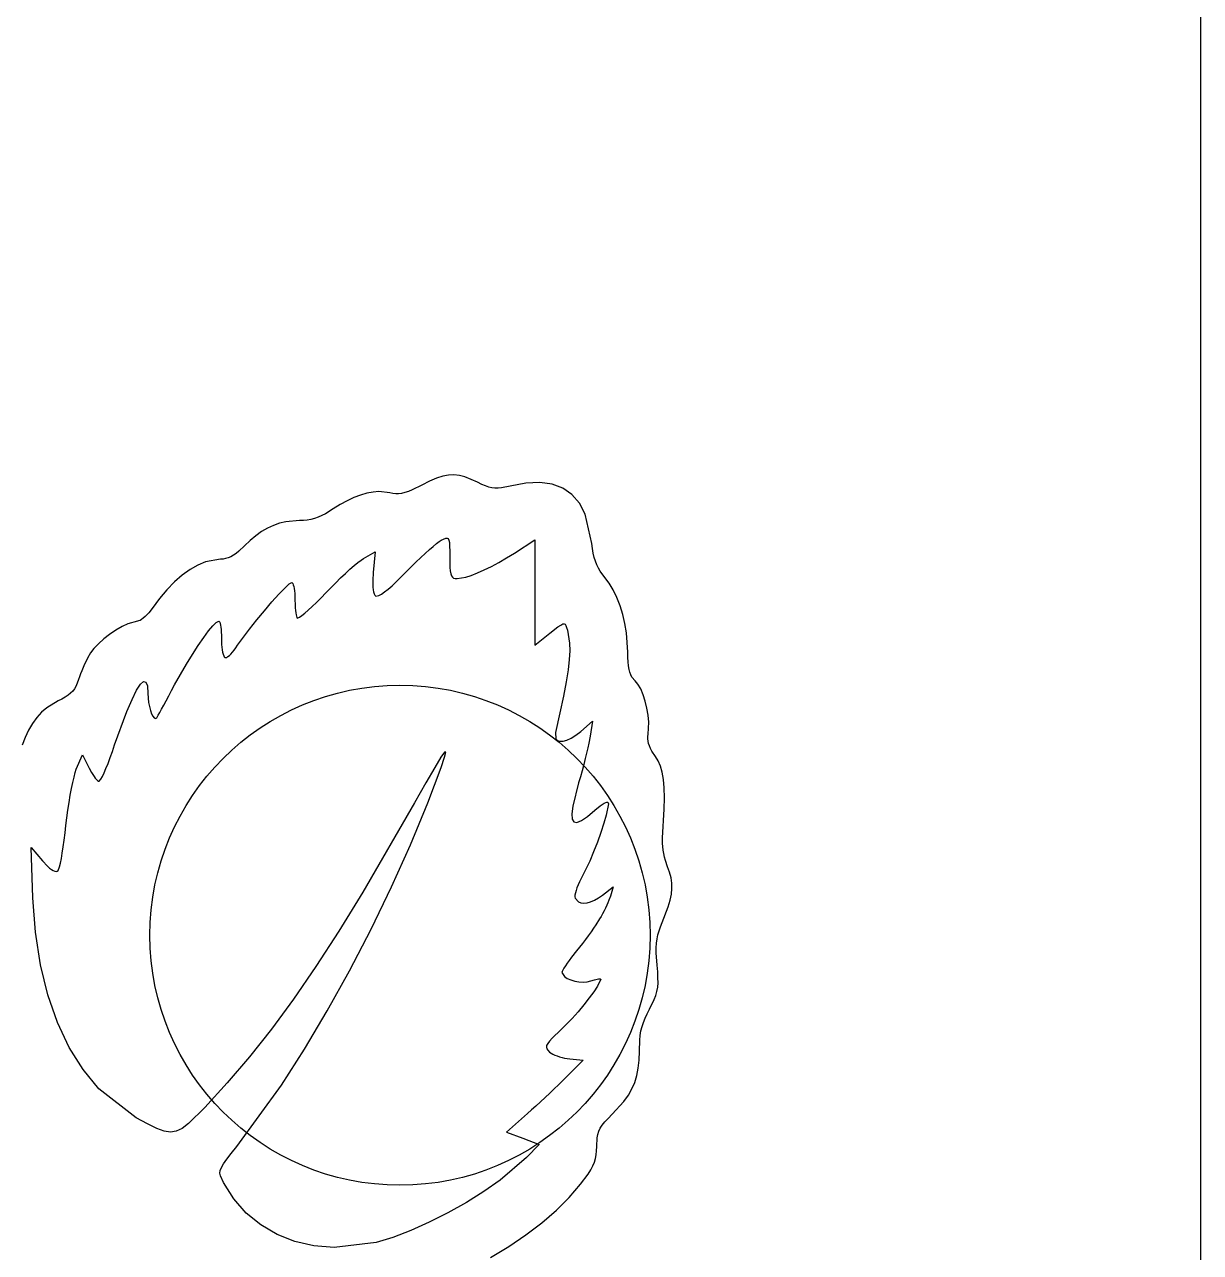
# Model space of a CAD drawing. Extents: x -395 to -66, y -1367 to -1153.
# Drawn here: x -107.802 to -104.276, y -1298.581 to -1294.898 of the extents above; entities that cross this region are included whole.
import ezdxf

# ---------------------------------------------------------------- set-up
doc = ezdxf.new("R2010")
doc.units = 0
doc.layers.add('FAB_3$PI_PROJECTOR$RPI$PIN', color=5, linetype='CONTINUOUS')
doc.layers.add('FAB_3$PI_PROJECTOR$RPI$SI0', color=85, linetype='CONTINUOUS')

msp = doc.modelspace()

# ---------------------------------------------------------------- linework, layer by layer
at = {"layer": 'FAB_3$PI_PROJECTOR$RPI$PIN'}
msp.add_circle((-106.676, -1297.6297), 0.75, dxfattribs=at)
at = {"layer": 'FAB_3$PI_PROJECTOR$RPI$SI0'}
for p, q in [((-104.276, -1281.1297), (-104.276, -1331.6297)), ((-106.548, -1296.2527), (-106.5666, -1296.2589)), ((-106.5308, -1296.2492), (-106.548, -1296.2527)), ((-106.5143, -1296.2484), (-106.5308, -1296.2492)), ((-106.498, -1296.2501), (-106.5143, -1296.2484)), ((-106.4811, -1296.2545), (-106.498, -1296.2501)), ((-106.4433, -1296.2709), (-106.4811, -1296.2545)), ((-106.639, -1296.2932), (-106.6508, -1296.2982)), ((-106.6104, -1296.2791), (-106.639, -1296.2932)), ((-106.5872, -1296.2676), (-106.6104, -1296.2791)), ((-106.5666, -1296.2589), (-106.5872, -1296.2676)), ((-106.4307, -1296.2772), (-106.4433, -1296.2709)), ((-106.4197, -1296.282), (-106.4307, -1296.2772)), ((-106.4098, -1296.2856), (-106.4197, -1296.282)), ((-106.4005, -1296.2878), (-106.4098, -1296.2856)), ((-106.3913, -1296.2889), (-106.4005, -1296.2878)), ((-106.3817, -1296.2888), (-106.3913, -1296.2889)), ((-106.3713, -1296.2877), (-106.3817, -1296.2888)), ((-106.3459, -1296.2825), (-106.3713, -1296.2877)), ((-106.2988, -1296.2736), (-106.3459, -1296.2825)), ((-106.2568, -1296.2717), (-106.2988, -1296.2736)), ((-106.2197, -1296.2768), (-106.2568, -1296.2717)), ((-106.1876, -1296.2888), (-106.2197, -1296.2768)), ((-106.1604, -1296.3079), (-106.1876, -1296.2888)), ((-106.8342, -1296.3262), (-106.855, -1296.3376)), ((-106.8139, -1296.3167), (-106.8342, -1296.3262)), ((-106.7941, -1296.3092), (-106.8139, -1296.3167)), ((-106.775, -1296.3037), (-106.7941, -1296.3092)), ((-106.7565, -1296.3002), (-106.775, -1296.3037)), ((-106.739, -1296.2988), (-106.7565, -1296.3002)), ((-106.7067, -1296.3023), (-106.739, -1296.2988)), ((-106.6977, -1296.3045), (-106.7067, -1296.3023)), ((-106.6889, -1296.3056), (-106.6977, -1296.3045)), ((-106.6802, -1296.3055), (-106.6889, -1296.3056)), ((-106.6711, -1296.3043), (-106.6802, -1296.3055)), ((-106.6614, -1296.3019), (-106.6711, -1296.3043)), ((-106.6508, -1296.2982), (-106.6614, -1296.3019)), ((-106.1382, -1296.3339), (-106.1604, -1296.3079)), ((-106.8997, -1296.3652), (-106.9108, -1296.3709)), ((-106.8761, -1296.351), (-106.8997, -1296.3652)), ((-106.855, -1296.3376), (-106.8761, -1296.351)), ((-106.1209, -1296.367), (-106.1382, -1296.3339)), ((-106.101, -1296.4543), (-106.1209, -1296.367)), ((-107.0556, -1296.4005), (-107.0736, -1296.4088)), ((-107.037, -1296.394), (-107.0556, -1296.4005)), ((-107.0178, -1296.3894), (-107.037, -1296.394)), ((-106.977, -1296.3858), (-107.0178, -1296.3894)), ((-106.9653, -1296.3854), (-106.977, -1296.3858)), ((-106.9541, -1296.3842), (-106.9653, -1296.3854)), ((-106.9431, -1296.3822), (-106.9541, -1296.3842)), ((-106.9324, -1296.3793), (-106.9431, -1296.3822)), ((-106.9216, -1296.3755), (-106.9324, -1296.3793)), ((-106.9108, -1296.3709), (-106.9216, -1296.3755)), ((-107.1082, -1296.4311), (-107.1251, -1296.4452)), ((-107.0911, -1296.419), (-107.1082, -1296.4311)), ((-107.0736, -1296.4088), (-107.0911, -1296.419)), ((-106.5524, -1296.445), (-106.5389, -1296.4389)), ((-106.5389, -1296.4389), (-106.5344, -1296.4384)), ((-106.5344, -1296.4384), (-106.5312, -1296.44)), ((-106.5312, -1296.44), (-106.5291, -1296.4443)), ((-107.1591, -1296.4776), (-107.1674, -1296.4841)), ((-107.1418, -1296.4612), (-107.1591, -1296.4776)), ((-107.1251, -1296.4452), (-107.1418, -1296.4612)), ((-106.6006, -1296.4843), (-106.588, -1296.473)), ((-106.588, -1296.473), (-106.5766, -1296.4632)), ((-106.5766, -1296.4632), (-106.5667, -1296.455)), ((-106.5667, -1296.455), (-106.5585, -1296.4489)), ((-106.5585, -1296.4489), (-106.5524, -1296.445)), ((-106.5291, -1296.4443), (-106.5278, -1296.4516)), ((-106.5278, -1296.4516), (-106.5271, -1296.4624)), ((-106.5271, -1296.4624), (-106.5269, -1296.4771)), ((-106.5269, -1296.4771), (-106.5269, -1296.496)), ((-106.3331, -1296.4833), (-106.2716, -1296.4438)), ((-106.2716, -1296.4438), (-106.2716, -1296.7594)), ((-106.099, -1296.4697), (-106.101, -1296.4543)), ((-106.0965, -1296.4836), (-106.099, -1296.4697)), ((-107.259, -1296.5097), (-107.2822, -1296.5194)), ((-107.2137, -1296.5018), (-107.259, -1296.5097)), ((-107.2063, -1296.5014), (-107.2137, -1296.5018)), ((-107.1989, -1296.4999), (-107.2063, -1296.5014)), ((-107.1912, -1296.4975), (-107.1989, -1296.4999)), ((-107.1835, -1296.4941), (-107.1912, -1296.4975)), ((-107.1755, -1296.4896), (-107.1835, -1296.4941)), ((-107.1674, -1296.4841), (-107.1755, -1296.4896)), ((-106.8135, -1296.5206), (-106.8023, -1296.5114)), ((-106.8023, -1296.5114), (-106.7929, -1296.5043)), ((-106.7929, -1296.5043), (-106.7856, -1296.4995)), ((-106.7856, -1296.4995), (-106.7508, -1296.4798)), ((-106.7508, -1296.4798), (-106.7566, -1296.5413)), ((-106.6568, -1296.539), (-106.6281, -1296.5103)), ((-106.6281, -1296.5103), (-106.614, -1296.4968)), ((-106.614, -1296.4968), (-106.6006, -1296.4843)), ((-106.5269, -1296.496), (-106.5262, -1296.5261)), ((-106.4021, -1296.5232), (-106.3797, -1296.5112)), ((-106.3797, -1296.5112), (-106.3566, -1296.4978)), ((-106.3566, -1296.4978), (-106.3331, -1296.4833)), ((-106.0936, -1296.4962), (-106.0965, -1296.4836)), ((-106.0902, -1296.5077), (-106.0936, -1296.4962)), ((-106.0861, -1296.5184), (-106.0902, -1296.5077)), ((-107.329, -1296.5495), (-107.3522, -1296.5697)), ((-107.3056, -1296.5327), (-107.329, -1296.5495)), ((-107.2822, -1296.5194), (-107.3056, -1296.5327)), ((-106.854, -1296.5577), (-106.8397, -1296.5441)), ((-106.8397, -1296.5441), (-106.826, -1296.5316)), ((-106.826, -1296.5316), (-106.8135, -1296.5206)), ((-106.7566, -1296.5413), (-106.7579, -1296.5655)), ((-106.6722, -1296.5548), (-106.6568, -1296.539)), ((-106.5262, -1296.5261), (-106.5253, -1296.5368)), ((-106.5253, -1296.5368), (-106.5238, -1296.5451)), ((-106.5238, -1296.5451), (-106.5216, -1296.5512)), ((-106.5216, -1296.5512), (-106.5188, -1296.5554)), ((-106.4787, -1296.5554), (-106.4621, -1296.5501)), ((-106.4621, -1296.5501), (-106.4436, -1296.5428)), ((-106.4436, -1296.5428), (-106.4235, -1296.5338)), ((-106.4235, -1296.5338), (-106.4021, -1296.5232)), ((-106.0813, -1296.5284), (-106.0861, -1296.5184)), ((-106.0757, -1296.5379), (-106.0813, -1296.5284)), ((-106.0616, -1296.5564), (-106.0757, -1296.5379)), ((-107.3522, -1296.5697), (-107.3751, -1296.5932)), ((-107.039, -1296.6068), (-107.0212, -1296.5882)), ((-107.0212, -1296.5882), (-107.0078, -1296.5759)), ((-107.0078, -1296.5759), (-107.0003, -1296.5715)), ((-107.0003, -1296.5715), (-106.9972, -1296.5747)), ((-106.9972, -1296.5747), (-106.9958, -1296.5785)), ((-106.9958, -1296.5785), (-106.9945, -1296.5835)), ((-106.9945, -1296.5835), (-106.9933, -1296.5896)), ((-106.8981, -1296.6028), (-106.8688, -1296.5722)), ((-106.8688, -1296.5722), (-106.854, -1296.5577)), ((-106.7579, -1296.5655), (-106.7578, -1296.5759)), ((-106.7578, -1296.5759), (-106.7573, -1296.5851)), ((-106.7573, -1296.5851), (-106.7563, -1296.5931)), ((-106.7119, -1296.5915), (-106.6999, -1296.5811)), ((-106.6999, -1296.5811), (-106.6866, -1296.5688)), ((-106.6866, -1296.5688), (-106.6722, -1296.5548)), ((-106.5188, -1296.5554), (-106.5151, -1296.5581)), ((-106.5151, -1296.5581), (-106.5105, -1296.5595)), ((-106.5105, -1296.5595), (-106.5048, -1296.5599)), ((-106.5048, -1296.5599), (-106.4787, -1296.5554)), ((-106.0485, -1296.5738), (-106.0616, -1296.5564)), ((-106.0366, -1296.5939), (-106.0485, -1296.5738)), ((-107.3974, -1296.6197), (-107.4191, -1296.6492)), ((-107.3751, -1296.5932), (-107.3974, -1296.6197)), ((-107.0599, -1296.63), (-107.039, -1296.6068)), ((-106.9933, -1296.5896), (-106.9923, -1296.5966)), ((-106.9923, -1296.5966), (-106.9916, -1296.6043)), ((-106.9916, -1296.6043), (-106.9911, -1296.6126)), ((-106.9911, -1296.6126), (-106.991, -1296.6213)), ((-106.991, -1296.6213), (-106.9905, -1296.6394)), ((-106.9264, -1296.6311), (-106.9126, -1296.6174)), ((-106.9126, -1296.6174), (-106.8981, -1296.6028)), ((-106.7563, -1296.5931), (-106.755, -1296.5999)), ((-106.755, -1296.5999), (-106.7532, -1296.6053)), ((-106.7532, -1296.6053), (-106.751, -1296.6094)), ((-106.751, -1296.6094), (-106.7485, -1296.6121)), ((-106.7485, -1296.6121), (-106.7391, -1296.6105)), ((-106.7391, -1296.6105), (-106.7317, -1296.6063)), ((-106.7317, -1296.6063), (-106.7226, -1296.5999)), ((-106.7226, -1296.5999), (-106.7119, -1296.5915)), ((-106.0258, -1296.6165), (-106.0366, -1296.5939)), ((-106.0163, -1296.6411), (-106.0258, -1296.6165)), ((-107.4292, -1296.6624), (-107.4347, -1296.6684)), ((-107.4191, -1296.6492), (-107.4292, -1296.6624)), ((-107.1054, -1296.6839), (-107.0824, -1296.6562)), ((-107.0824, -1296.6562), (-107.0599, -1296.63)), ((-106.9905, -1296.6394), (-106.9899, -1296.6477)), ((-106.9899, -1296.6477), (-106.9892, -1296.6554)), ((-106.9892, -1296.6554), (-106.9883, -1296.6622)), ((-106.9883, -1296.6622), (-106.9874, -1296.6681)), ((-106.9613, -1296.6636), (-106.9509, -1296.6544)), ((-106.9509, -1296.6544), (-106.9392, -1296.6435)), ((-106.9392, -1296.6435), (-106.9264, -1296.6311)), ((-106.0083, -1296.6673), (-106.0163, -1296.6411)), ((-107.4918, -1296.6951), (-107.5094, -1296.7036)), ((-107.4632, -1296.6875), (-107.4918, -1296.6951)), ((-107.4597, -1296.6869), (-107.4632, -1296.6875)), ((-107.4555, -1296.6851), (-107.4597, -1296.6869)), ((-107.4507, -1296.6822), (-107.4555, -1296.6851)), ((-107.4456, -1296.6784), (-107.4507, -1296.6822)), ((-107.4402, -1296.6738), (-107.4456, -1296.6784)), ((-107.4347, -1296.6684), (-107.4402, -1296.6738)), ((-107.2369, -1296.7011), (-107.2267, -1296.6912)), ((-107.2267, -1296.6912), (-107.2195, -1296.6875)), ((-107.2195, -1296.6875), (-107.2166, -1296.6907)), ((-107.2166, -1296.6907), (-107.2154, -1296.6945)), ((-107.2154, -1296.6945), (-107.2142, -1296.6996)), ((-107.2142, -1296.6996), (-107.2133, -1296.7058)), ((-107.1273, -1296.7114), (-107.1054, -1296.6839)), ((-106.9874, -1296.6681), (-106.9863, -1296.6728)), ((-106.9863, -1296.6728), (-106.9852, -1296.6763)), ((-106.9852, -1296.6763), (-106.984, -1296.6782)), ((-106.984, -1296.6782), (-106.9768, -1296.6758)), ((-106.9768, -1296.6758), (-106.97, -1296.6708)), ((-106.97, -1296.6708), (-106.9613, -1296.6636)), ((-106.2023, -1296.7047), (-106.1942, -1296.6991)), ((-106.1942, -1296.6991), (-106.1882, -1296.696)), ((-106.1882, -1296.696), (-106.1839, -1296.6952)), ((-106.1839, -1296.6952), (-106.1807, -1296.6967)), ((-106.1807, -1296.6967), (-106.1783, -1296.7004)), ((-106.0018, -1296.6947), (-106.0083, -1296.6673)), ((-105.9971, -1296.7229), (-106.0018, -1296.6947)), ((-107.5466, -1296.7272), (-107.5644, -1296.7409)), ((-107.528, -1296.7146), (-107.5466, -1296.7272)), ((-107.5094, -1296.7036), (-107.528, -1296.7146)), ((-107.281, -1296.7603), (-107.2646, -1296.7365)), ((-107.2646, -1296.7365), (-107.2497, -1296.7165)), ((-107.2497, -1296.7165), (-107.2369, -1296.7011)), ((-107.2133, -1296.7058), (-107.2125, -1296.7129)), ((-107.2125, -1296.7129), (-107.2119, -1296.7209)), ((-107.2119, -1296.7209), (-107.2115, -1296.7295)), ((-107.2115, -1296.7295), (-107.2114, -1296.7385)), ((-107.1627, -1296.7594), (-107.1273, -1296.7114)), ((-106.2716, -1296.7594), (-106.2263, -1296.7235)), ((-106.2263, -1296.7235), (-106.2023, -1296.7047)), ((-106.1783, -1296.7004), (-106.1763, -1296.7063)), ((-106.1763, -1296.7063), (-106.1741, -1296.7142)), ((-106.1741, -1296.7142), (-106.1675, -1296.7538)), ((-105.9931, -1296.7803), (-105.9971, -1296.7229)), ((-107.5938, -1296.7693), (-107.6036, -1296.7826)), ((-107.5804, -1296.7552), (-107.5938, -1296.7693)), ((-107.5644, -1296.7409), (-107.5804, -1296.7552)), ((-107.2984, -1296.7873), (-107.281, -1296.7603)), ((-107.2114, -1296.7385), (-107.2108, -1296.7572)), ((-107.2108, -1296.7572), (-107.21, -1296.7657)), ((-107.21, -1296.7657), (-107.209, -1296.7735)), ((-107.209, -1296.7735), (-107.2077, -1296.7805)), ((-107.1729, -1296.7743), (-107.1678, -1296.7672)), ((-107.1678, -1296.7672), (-107.1627, -1296.7594)), ((-106.1675, -1296.7538), (-106.167, -1296.7766)), ((-107.6171, -1296.8075), (-107.6216, -1296.817)), ((-107.6125, -1296.7985), (-107.6171, -1296.8075)), ((-107.6036, -1296.7826), (-107.6125, -1296.7985)), ((-107.3164, -1296.8165), (-107.2984, -1296.7873)), ((-107.2077, -1296.7805), (-107.2063, -1296.7864)), ((-107.2063, -1296.7864), (-107.2046, -1296.7912)), ((-107.2046, -1296.7912), (-107.2029, -1296.7946)), ((-107.2029, -1296.7946), (-107.201, -1296.7966)), ((-107.201, -1296.7966), (-107.1955, -1296.7961)), ((-107.1955, -1296.7961), (-107.1918, -1296.7939)), ((-107.1918, -1296.7939), (-107.1876, -1296.7905)), ((-107.1876, -1296.7905), (-107.183, -1296.7861)), ((-107.183, -1296.7861), (-107.178, -1296.7806)), ((-107.178, -1296.7806), (-107.1729, -1296.7743)), ((-106.1684, -1296.8028), (-106.172, -1296.8334)), ((-106.167, -1296.7766), (-106.1684, -1296.8028)), ((-105.9929, -1296.7962), (-105.9931, -1296.7803)), ((-105.9922, -1296.81), (-105.9929, -1296.7962)), ((-105.991, -1296.8219), (-105.9922, -1296.81)), ((-107.6337, -1296.8456), (-107.6369, -1296.8545)), ((-107.63, -1296.8363), (-107.6337, -1296.8456)), ((-107.6259, -1296.8266), (-107.63, -1296.8363)), ((-107.6216, -1296.817), (-107.6259, -1296.8266)), ((-107.3518, -1296.8789), (-107.3164, -1296.8165)), ((-106.172, -1296.8334), (-106.1778, -1296.8695)), ((-105.9893, -1296.8322), (-105.991, -1296.8219)), ((-105.987, -1296.841), (-105.9893, -1296.8322)), ((-105.984, -1296.8485), (-105.987, -1296.841)), ((-107.6473, -1296.882), (-107.6519, -1296.8901)), ((-107.6396, -1296.8627), (-107.6473, -1296.882)), ((-107.6369, -1296.8545), (-107.6396, -1296.8627)), ((-107.4657, -1296.8948), (-107.454, -1296.8767)), ((-107.454, -1296.8767), (-107.4446, -1296.8684)), ((-107.4446, -1296.8684), (-107.4377, -1296.8701)), ((-107.4377, -1296.8701), (-107.4334, -1296.882)), ((-107.4334, -1296.882), (-107.4319, -1296.9045)), ((-107.3606, -1296.8956), (-107.3518, -1296.8789)), ((-106.1778, -1296.8695), (-106.186, -1296.9122)), ((-105.9804, -1296.8551), (-105.984, -1296.8485)), ((-105.9711, -1296.8662), (-105.9804, -1296.8551)), ((-105.9624, -1296.8765), (-105.9711, -1296.8662)), ((-105.9543, -1296.8909), (-105.9624, -1296.8765)), ((-107.6795, -1296.9156), (-107.6895, -1296.9211)), ((-107.6709, -1296.91), (-107.6795, -1296.9156)), ((-107.6636, -1296.9039), (-107.6709, -1296.91)), ((-107.6573, -1296.8973), (-107.6636, -1296.9039)), ((-107.6519, -1296.8901), (-107.6573, -1296.8973)), ((-107.4795, -1296.9223), (-107.4657, -1296.8948)), ((-107.4319, -1296.9045), (-107.4297, -1296.9314)), ((-107.377, -1296.9264), (-107.369, -1296.9116)), ((-107.369, -1296.9116), (-107.3606, -1296.8956)), ((-106.186, -1296.9122), (-106.1968, -1296.9626)), ((-105.9469, -1296.9082), (-105.9543, -1296.8909)), ((-105.9406, -1296.9277), (-105.9469, -1296.9082)), ((-107.7353, -1296.9473), (-107.7507, -1296.961)), ((-107.7011, -1296.9265), (-107.7353, -1296.9473)), ((-107.6895, -1296.9211), (-107.7011, -1296.9265)), ((-107.4952, -1296.959), (-107.4795, -1296.9223)), ((-107.4297, -1296.9314), (-107.4273, -1296.944)), ((-107.4273, -1296.944), (-107.4242, -1296.9555)), ((-107.4242, -1296.9555), (-107.4206, -1296.9652)), ((-107.3963, -1296.9618), (-107.3908, -1296.9518)), ((-107.3908, -1296.9518), (-107.3843, -1296.9399)), ((-107.3843, -1296.9399), (-107.377, -1296.9264)), ((-105.9355, -1296.9484), (-105.9406, -1296.9277)), ((-105.9318, -1296.9696), (-105.9355, -1296.9484)), ((-107.7649, -1296.9768), (-107.7779, -1296.9947)), ((-107.7507, -1296.961), (-107.7649, -1296.9768)), ((-107.5317, -1297.0588), (-107.4952, -1296.959)), ((-107.4206, -1296.9652), (-107.4168, -1296.9728)), ((-107.4168, -1296.9728), (-107.4128, -1296.9777)), ((-107.4128, -1296.9777), (-107.4089, -1296.9794)), ((-107.4089, -1296.9794), (-107.4052, -1296.9776)), ((-107.4052, -1296.9776), (-107.4006, -1296.9696)), ((-107.4006, -1296.9696), (-107.3963, -1296.9618)), ((-106.1968, -1296.9626), (-106.2101, -1297.0216)), ((-106.1335, -1297.0182), (-106.0987, -1296.988)), ((-106.0987, -1296.988), (-106.1057, -1297.0321)), ((-105.9298, -1296.9902), (-105.9318, -1296.9696)), ((-105.9316, -1297.0263), (-105.9298, -1296.9902)), ((-107.7895, -1297.0146), (-107.7998, -1297.0364)), ((-107.7779, -1296.9947), (-107.7895, -1297.0146)), ((-106.2101, -1297.0216), (-106.2091, -1297.0401)), ((-106.1628, -1297.0382), (-106.1486, -1297.0296)), ((-106.1486, -1297.0296), (-106.1335, -1297.0182)), ((-105.9324, -1297.0333), (-105.9316, -1297.0263)), ((-107.7998, -1297.0364), (-107.8086, -1297.06)), ((-107.5383, -1297.0784), (-107.5317, -1297.0588)), ((-106.2091, -1297.0401), (-106.2042, -1297.0452)), ((-106.2042, -1297.0452), (-106.1968, -1297.0476)), ((-106.1968, -1297.0476), (-106.1872, -1297.0472)), ((-106.1872, -1297.0472), (-106.1758, -1297.0441)), ((-106.1758, -1297.0441), (-106.1628, -1297.0382)), ((-106.1126, -1297.0675), (-106.1163, -1297.0831)), ((-106.1096, -1297.0535), (-106.1126, -1297.0675)), ((-106.1057, -1297.0321), (-106.1096, -1297.0535)), ((-105.9325, -1297.0403), (-105.9324, -1297.0333)), ((-105.9318, -1297.0473), (-105.9325, -1297.0403)), ((-105.9304, -1297.0545), (-105.9318, -1297.0473)), ((-105.928, -1297.0619), (-105.9304, -1297.0545)), ((-105.9248, -1297.0694), (-105.928, -1297.0619)), ((-107.6465, -1297.1319), (-107.628, -1297.0889)), ((-107.628, -1297.0889), (-107.6082, -1297.1284)), ((-107.5514, -1297.1141), (-107.5449, -1297.097)), ((-107.5449, -1297.097), (-107.5383, -1297.0784)), ((-106.5534, -1297.0959), (-106.5719, -1297.1263)), ((-106.5424, -1297.0807), (-106.5534, -1297.0959)), ((-106.5524, -1297.1263), (-106.5421, -1297.0959)), ((-106.5387, -1297.0807), (-106.5424, -1297.0807)), ((-106.5421, -1297.0959), (-106.5387, -1297.0807)), ((-106.1204, -1297.1), (-106.125, -1297.1178)), ((-106.1163, -1297.0831), (-106.1204, -1297.1)), ((-105.9207, -1297.0772), (-105.9248, -1297.0694)), ((-105.9096, -1297.0936), (-105.9207, -1297.0772)), ((-105.9015, -1297.1069), (-105.9096, -1297.0936)), ((-107.6533, -1297.155), (-107.6498, -1297.1418)), ((-107.6498, -1297.1418), (-107.6465, -1297.1319)), ((-107.6082, -1297.1284), (-107.6009, -1297.1418)), ((-107.6009, -1297.1418), (-107.5971, -1297.1479)), ((-107.5633, -1297.1427), (-107.5576, -1297.1295)), ((-107.5576, -1297.1295), (-107.5514, -1297.1141)), ((-106.5719, -1297.1263), (-106.5982, -1297.172)), ((-106.593, -1297.2328), (-106.5524, -1297.1263)), ((-106.1299, -1297.136), (-106.1351, -1297.1544)), ((-106.125, -1297.1178), (-106.1299, -1297.136)), ((-105.8948, -1297.1225), (-105.9015, -1297.1069)), ((-105.8897, -1297.1408), (-105.8948, -1297.1225)), ((-105.8861, -1297.1623), (-105.8897, -1297.1408)), ((-107.6607, -1297.1895), (-107.657, -1297.1711)), ((-107.657, -1297.1711), (-107.6533, -1297.155)), ((-107.5971, -1297.1479), (-107.5933, -1297.1534)), ((-107.5933, -1297.1534), (-107.5896, -1297.1583)), ((-107.5896, -1297.1583), (-107.5862, -1297.1623)), ((-107.5862, -1297.1623), (-107.583, -1297.1653)), ((-107.583, -1297.1653), (-107.5803, -1297.1672)), ((-107.5803, -1297.1672), (-107.5781, -1297.1678)), ((-107.5781, -1297.1678), (-107.5726, -1297.1615)), ((-107.5726, -1297.1615), (-107.5684, -1297.1535)), ((-107.5684, -1297.1535), (-107.5633, -1297.1427)), ((-106.5982, -1297.172), (-106.6324, -1297.2328)), ((-106.1405, -1297.1725), (-106.1574, -1297.2423)), ((-106.1351, -1297.1544), (-106.1405, -1297.1725)), ((-105.8838, -1297.1877), (-105.8861, -1297.1623)), ((-107.6682, -1297.2315), (-107.6645, -1297.2098)), ((-107.6645, -1297.2098), (-107.6607, -1297.1895)), ((-105.883, -1297.2173), (-105.8838, -1297.1877)), ((-107.6717, -1297.2541), (-107.6682, -1297.2315)), ((-106.6324, -1297.2328), (-106.7873, -1297.5007)), ((-106.6444, -1297.358), (-106.593, -1297.2328)), ((-106.1574, -1297.2423), (-106.1603, -1297.2655)), ((-106.0917, -1297.2549), (-106.0759, -1297.2418)), ((-106.0759, -1297.2418), (-106.0694, -1297.2371)), ((-106.0694, -1297.2371), (-106.0638, -1297.2336)), ((-106.0638, -1297.2336), (-106.0593, -1297.2314)), ((-106.0593, -1297.2314), (-106.0557, -1297.2305)), ((-106.0511, -1297.2351), (-106.0575, -1297.2693)), ((-106.0557, -1297.2305), (-106.0532, -1297.2307)), ((-106.0532, -1297.2307), (-106.0517, -1297.2323)), ((-106.0517, -1297.2323), (-106.0511, -1297.2351)), ((-105.8887, -1297.3372), (-105.8836, -1297.2518)), ((-105.8836, -1297.2518), (-105.883, -1297.2173)), ((-107.6779, -1297.3001), (-107.6717, -1297.2541)), ((-106.1603, -1297.2655), (-106.1594, -1297.2812)), ((-106.1594, -1297.2812), (-106.1545, -1297.2896)), ((-106.1454, -1297.291), (-106.132, -1297.2855)), ((-106.132, -1297.2855), (-106.1142, -1297.2734)), ((-106.1142, -1297.2734), (-106.0917, -1297.2549)), ((-106.0575, -1297.2693), (-106.0646, -1297.2939)), ((-107.6829, -1297.3442), (-107.6803, -1297.3226)), ((-107.6803, -1297.3226), (-107.6779, -1297.3001)), ((-106.1545, -1297.2896), (-106.1454, -1297.291)), ((-106.0736, -1297.3216), (-106.084, -1297.3507)), ((-106.0646, -1297.2939), (-106.0736, -1297.3216)), ((-107.6857, -1297.3644), (-107.6829, -1297.3442)), ((-106.7012, -1297.4849), (-106.6444, -1297.358)), ((-106.084, -1297.3507), (-106.0953, -1297.3798)), ((-105.8891, -1297.3452), (-105.8887, -1297.3372)), ((-105.8889, -1297.3542), (-105.8891, -1297.3452)), ((-105.8881, -1297.3639), (-105.8889, -1297.3542)), ((-107.7765, -1297.5171), (-107.7823, -1297.3663)), ((-107.7823, -1297.3663), (-107.7475, -1297.4069)), ((-107.694, -1297.4133), (-107.6913, -1297.3994)), ((-107.6913, -1297.3994), (-107.6885, -1297.383)), ((-107.6885, -1297.383), (-107.6857, -1297.3644)), ((-106.0953, -1297.3798), (-106.1069, -1297.4072)), ((-105.8868, -1297.3742), (-105.8881, -1297.3639)), ((-105.885, -1297.3847), (-105.8868, -1297.3742)), ((-105.8827, -1297.3953), (-105.885, -1297.3847)), ((-105.88, -1297.4055), (-105.8827, -1297.3953)), ((-107.7475, -1297.4069), (-107.7331, -1297.4222)), ((-107.7331, -1297.4222), (-107.7267, -1297.428)), ((-107.7267, -1297.428), (-107.7209, -1297.4326)), ((-107.7209, -1297.4326), (-107.7156, -1297.4359)), ((-107.7156, -1297.4359), (-107.711, -1297.4379)), ((-107.7037, -1297.4379), (-107.7011, -1297.4359)), ((-107.7011, -1297.4359), (-107.6966, -1297.4243)), ((-107.6966, -1297.4243), (-107.694, -1297.4133)), ((-106.1183, -1297.4314), (-106.1289, -1297.451)), ((-106.1069, -1297.4072), (-106.1183, -1297.4314)), ((-105.8736, -1297.4243), (-105.88, -1297.4055)), ((-105.8676, -1297.4409), (-105.8736, -1297.4243)), ((-107.711, -1297.4379), (-107.7071, -1297.4386)), ((-107.7071, -1297.4386), (-107.7037, -1297.4379)), ((-106.1381, -1297.4696), (-106.1421, -1297.4787)), ((-106.1289, -1297.451), (-106.1381, -1297.4696)), ((-105.8634, -1297.457), (-105.8676, -1297.4409)), ((-105.8611, -1297.473), (-105.8634, -1297.457)), ((-105.8607, -1297.4894), (-105.8611, -1297.473)), ((-106.7873, -1297.5007), (-106.8592, -1297.6173)), ((-106.7624, -1297.6116), (-106.7012, -1297.4849)), ((-106.1513, -1297.5092), (-106.1516, -1297.5144)), ((-106.1501, -1297.5029), (-106.1513, -1297.5092)), ((-106.1481, -1297.4955), (-106.1501, -1297.5029)), ((-106.1454, -1297.4874), (-106.1481, -1297.4955)), ((-106.1421, -1297.4787), (-106.1454, -1297.4874)), ((-106.0808, -1297.5177), (-106.0685, -1297.509)), ((-106.0685, -1297.509), (-106.0372, -1297.4846)), ((-106.0372, -1297.4846), (-106.0453, -1297.5124)), ((-105.8661, -1297.5248), (-105.8624, -1297.5065)), ((-105.8624, -1297.5065), (-105.8607, -1297.4894)), ((-107.7686, -1297.6208), (-107.7765, -1297.5171)), ((-106.1516, -1297.5144), (-106.1509, -1297.5182)), ((-106.1509, -1297.5182), (-106.1411, -1297.5298)), ((-106.1411, -1297.5298), (-106.1337, -1297.5326)), ((-106.1337, -1297.5326), (-106.125, -1297.5335)), ((-106.125, -1297.5335), (-106.1151, -1297.5324)), ((-106.1151, -1297.5324), (-106.1043, -1297.5294)), ((-106.1043, -1297.5294), (-106.0928, -1297.5245)), ((-106.0928, -1297.5245), (-106.0808, -1297.5177)), ((-106.0562, -1297.5399), (-106.0601, -1297.5482)), ((-106.0527, -1297.532), (-106.0562, -1297.5399)), ((-106.0497, -1297.5246), (-106.0527, -1297.532)), ((-106.0453, -1297.5124), (-106.0497, -1297.5246)), ((-105.8899, -1297.5913), (-105.8718, -1297.5448)), ((-105.8718, -1297.5448), (-105.8661, -1297.5248)), ((-106.0778, -1297.5809), (-106.0887, -1297.5983)), ((-106.0732, -1297.5732), (-106.0778, -1297.5809)), ((-106.0686, -1297.5651), (-106.0732, -1297.5732)), ((-106.0642, -1297.5567), (-106.0686, -1297.5651)), ((-106.0601, -1297.5482), (-106.0642, -1297.5567)), ((-107.7535, -1297.7181), (-107.7686, -1297.6208)), ((-106.8592, -1297.6173), (-106.9283, -1297.7239)), ((-106.827, -1297.7362), (-106.7624, -1297.6116)), ((-106.1032, -1297.6197), (-106.1114, -1297.6312)), ((-106.0956, -1297.6087), (-106.1032, -1297.6197)), ((-106.0887, -1297.5983), (-106.0956, -1297.6087)), ((-105.9028, -1297.6283), (-105.8994, -1297.6163)), ((-105.8994, -1297.6163), (-105.8952, -1297.6041)), ((-105.8952, -1297.6041), (-105.8899, -1297.5913)), ((-106.1288, -1297.6544), (-106.1376, -1297.6656)), ((-106.12, -1297.6429), (-106.1288, -1297.6544)), ((-106.1114, -1297.6312), (-106.12, -1297.6429)), ((-105.9075, -1297.6673), (-105.9068, -1297.6534)), ((-105.9068, -1297.6534), (-105.9052, -1297.6406)), ((-105.9052, -1297.6406), (-105.9028, -1297.6283)), ((-106.1463, -1297.676), (-106.1617, -1297.6957)), ((-106.1376, -1297.6656), (-106.1463, -1297.676)), ((-105.9074, -1297.6826), (-105.9075, -1297.6673)), ((-105.9049, -1297.719), (-105.9074, -1297.6826)), ((-107.7315, -1297.8084), (-107.7535, -1297.7181)), ((-106.9283, -1297.7239), (-106.9955, -1297.8216)), ((-106.1844, -1297.7283), (-106.1876, -1297.734)), ((-106.18, -1297.7215), (-106.1844, -1297.7283)), ((-106.1747, -1297.7136), (-106.18, -1297.7215)), ((-106.1685, -1297.705), (-106.1747, -1297.7136)), ((-106.1617, -1297.6957), (-106.1685, -1297.705)), ((-105.9033, -1297.7396), (-105.9049, -1297.719)), ((-106.894, -1297.8569), (-106.827, -1297.7362)), ((-106.1897, -1297.7383), (-106.1904, -1297.741)), ((-106.1904, -1297.741), (-106.1829, -1297.7535)), ((-106.1876, -1297.734), (-106.1897, -1297.7383)), ((-106.1829, -1297.7535), (-106.1745, -1297.759)), ((-106.1745, -1297.759), (-106.164, -1297.7636)), ((-106.164, -1297.7636), (-106.1521, -1297.7672)), ((-106.1521, -1297.7672), (-106.1393, -1297.7695)), ((-106.1143, -1297.7694), (-106.1034, -1297.7665)), ((-106.1034, -1297.7665), (-106.0931, -1297.7632)), ((-106.0931, -1297.7632), (-106.0886, -1297.762)), ((-106.0886, -1297.762), (-106.0846, -1297.7611)), ((-106.0846, -1297.7611), (-106.0811, -1297.7605)), ((-106.0743, -1297.7619), (-106.0841, -1297.7827)), ((-106.0811, -1297.7605), (-106.0783, -1297.7603)), ((-106.0783, -1297.7603), (-106.0761, -1297.7604)), ((-106.0761, -1297.7604), (-106.0748, -1297.761)), ((-106.0748, -1297.761), (-106.0743, -1297.7619)), ((-105.9025, -1297.7572), (-105.9033, -1297.7396)), ((-105.9024, -1297.7724), (-105.9025, -1297.7572)), ((-106.1393, -1297.7695), (-106.1265, -1297.7703)), ((-106.1265, -1297.7703), (-106.1143, -1297.7694)), ((-106.095, -1297.799), (-106.1089, -1297.8178)), ((-106.0841, -1297.7827), (-106.095, -1297.799)), ((-105.909, -1297.8103), (-105.9056, -1297.7982)), ((-105.9056, -1297.7982), (-105.9034, -1297.7858)), ((-105.9034, -1297.7858), (-105.9024, -1297.7724)), ((-107.7028, -1297.8913), (-107.7315, -1297.8084)), ((-106.9955, -1297.8216), (-107.0617, -1297.9115)), ((-106.1249, -1297.8382), (-106.1422, -1297.859)), ((-106.1089, -1297.8178), (-106.1249, -1297.8382)), ((-105.9281, -1297.8513), (-105.9138, -1297.8227)), ((-105.9138, -1297.8227), (-105.909, -1297.8103)), ((-106.9623, -1297.9718), (-106.894, -1297.8569)), ((-106.1422, -1297.859), (-106.1601, -1297.8793)), ((-105.9463, -1297.891), (-105.9413, -1297.8782)), ((-105.9413, -1297.8782), (-105.9353, -1297.8651)), ((-105.9353, -1297.8651), (-105.9281, -1297.8513)), ((-107.6676, -1297.9663), (-107.7028, -1297.8913)), ((-107.0617, -1297.9115), (-107.1275, -1297.9948)), ((-106.1939, -1297.9139), (-106.2193, -1297.9382)), ((-106.1775, -1297.8979), (-106.1939, -1297.9139)), ((-106.1601, -1297.8793), (-106.1775, -1297.8979)), ((-105.9534, -1297.9167), (-105.9503, -1297.9037)), ((-105.9503, -1297.9037), (-105.9463, -1297.891)), ((-106.2276, -1297.947), (-106.2332, -1297.9543)), ((-106.2193, -1297.9382), (-106.2276, -1297.947)), ((-105.9583, -1297.9777), (-105.9572, -1297.9447)), ((-105.9572, -1297.9447), (-105.9557, -1297.9302)), ((-105.9557, -1297.9302), (-105.9534, -1297.9167)), ((-107.6262, -1298.0329), (-107.6676, -1297.9663)), ((-107.0309, -1298.079), (-106.9623, -1297.9718)), ((-106.2363, -1297.9603), (-106.2371, -1297.9655)), ((-106.2371, -1297.9655), (-106.2358, -1297.9702)), ((-106.2332, -1297.9543), (-106.2363, -1297.9603)), ((-106.2358, -1297.9702), (-106.2325, -1297.9749)), ((-106.2325, -1297.9749), (-106.2275, -1297.98)), ((-106.2275, -1297.98), (-106.2177, -1297.9862)), ((-106.2177, -1297.9862), (-106.2116, -1297.9891)), ((-106.2116, -1297.9891), (-106.2048, -1297.9918)), ((-105.9591, -1298.0042), (-105.9583, -1297.9777)), ((-107.1275, -1297.9948), (-107.1938, -1298.0726)), ((-106.2048, -1297.9918), (-106.1976, -1297.9943)), ((-106.1976, -1297.9943), (-106.19, -1297.9965)), ((-106.19, -1297.9965), (-106.1823, -1297.9984)), ((-106.1823, -1297.9984), (-106.1747, -1297.9999)), ((-106.1266, -1298.0044), (-106.1788, -1298.0566)), ((-106.1747, -1297.9999), (-106.1672, -1298.0009)), ((-106.1672, -1298.0009), (-106.1266, -1298.0044)), ((-105.9615, -1298.0283), (-105.9591, -1298.0042)), ((-107.5787, -1298.0906), (-107.6262, -1298.0329)), ((-106.1788, -1298.0566), (-106.201, -1298.0785)), ((-105.9719, -1298.0711), (-105.9657, -1298.0505)), ((-105.9657, -1298.0505), (-105.9615, -1298.0283)), ((-107.4667, -1298.1773), (-107.5787, -1298.0906)), ((-107.1938, -1298.0726), (-107.2613, -1298.146)), ((-107.165, -1298.2632), (-107.0309, -1298.079)), ((-106.2137, -1298.0908), (-106.2271, -1298.1036)), ((-106.201, -1298.0785), (-106.2137, -1298.0908)), ((-105.9911, -1298.1096), (-105.9804, -1298.0907)), ((-105.9804, -1298.0907), (-105.9719, -1298.0711)), ((-106.2548, -1298.1296), (-106.2684, -1298.1421)), ((-106.241, -1298.1167), (-106.2548, -1298.1296)), ((-106.2271, -1298.1036), (-106.241, -1298.1167)), ((-106.0395, -1298.1668), (-106.0045, -1298.1283)), ((-106.0045, -1298.1283), (-105.9911, -1298.1096)), ((-107.2613, -1298.146), (-107.3106, -1298.1946)), ((-106.2936, -1298.1645), (-106.3563, -1298.2202)), ((-106.2815, -1298.1538), (-106.2936, -1298.1645)), ((-106.2684, -1298.1421), (-106.2815, -1298.1538)), ((-106.0518, -1298.1791), (-106.0395, -1298.1668)), ((-107.4327, -1298.1958), (-107.4667, -1298.1773)), ((-107.4053, -1298.2093), (-107.4327, -1298.1958)), ((-107.383, -1298.2176), (-107.4053, -1298.2093)), ((-107.3295, -1298.2093), (-107.3468, -1298.2179)), ((-107.3106, -1298.1946), (-107.3295, -1298.2093)), ((-106.08, -1298.2178), (-106.0756, -1298.2087)), ((-106.0756, -1298.2087), (-106.0696, -1298.1996)), ((-106.0696, -1298.1996), (-106.0618, -1298.1898)), ((-106.0618, -1298.1898), (-106.0518, -1298.1791)), ((-107.364, -1298.2206), (-107.383, -1298.2176)), ((-107.3468, -1298.2179), (-107.364, -1298.2206)), ((-106.3563, -1298.2202), (-106.3076, -1298.2388)), ((-106.3076, -1298.2388), (-106.2588, -1298.2574)), ((-106.0859, -1298.2632), (-106.0848, -1298.2378)), ((-106.0848, -1298.2378), (-106.0829, -1298.2274)), ((-106.0829, -1298.2274), (-106.08, -1298.2178)), ((-107.1823, -1298.2847), (-107.165, -1298.2632)), ((-106.2588, -1298.2574), (-106.2971, -1298.2968)), ((-106.0874, -1298.2883), (-106.0863, -1298.2763)), ((-106.0863, -1298.2763), (-106.0859, -1298.2632)), ((-107.2116, -1298.3263), (-107.2052, -1298.3154)), ((-107.2052, -1298.3154), (-107.1955, -1298.3018)), ((-107.1955, -1298.3018), (-107.1823, -1298.2847)), ((-106.2971, -1298.2968), (-106.3759, -1298.364)), ((-106.0976, -1298.3217), (-106.0929, -1298.3106)), ((-106.0929, -1298.3106), (-106.0896, -1298.2996)), ((-106.0896, -1298.2996), (-106.0874, -1298.2883)), ((-107.2157, -1298.3436), (-107.2149, -1298.3354)), ((-107.2142, -1298.3517), (-107.2157, -1298.3436)), ((-107.2149, -1298.3354), (-107.2116, -1298.3263)), ((-107.2056, -1298.3711), (-107.2142, -1298.3517)), ((-106.1347, -1298.3769), (-106.1122, -1298.3463)), ((-106.1122, -1298.3463), (-106.104, -1298.3335)), ((-106.104, -1298.3335), (-106.0976, -1298.3217)), ((-107.1746, -1298.4204), (-107.2056, -1298.3711)), ((-106.3759, -1298.364), (-106.4244, -1298.398)), ((-106.1683, -1298.4161), (-106.1347, -1298.3769)), ((-107.1369, -1298.463), (-107.1746, -1298.4204)), ((-106.477, -1298.431), (-106.5322, -1298.4622)), ((-106.4244, -1298.398), (-106.477, -1298.431)), ((-106.207, -1298.4546), (-106.1683, -1298.4161)), ((-107.0932, -1298.4986), (-107.1369, -1298.463)), ((-106.5322, -1298.4622), (-106.5883, -1298.4907)), ((-106.2504, -1298.4921), (-106.207, -1298.4546)), ((-107.0444, -1298.527), (-107.0932, -1298.4986)), ((-106.5883, -1298.4907), (-106.6439, -1298.5156)), ((-106.2982, -1298.5285), (-106.2504, -1298.4921)), ((-106.991, -1298.5479), (-107.0444, -1298.527)), ((-106.6974, -1298.5359), (-106.7473, -1298.5509)), ((-106.6439, -1298.5156), (-106.6974, -1298.5359)), ((-106.3498, -1298.5634), (-106.2982, -1298.5285)), ((-106.9339, -1298.561), (-106.991, -1298.5479)), ((-106.8738, -1298.566), (-106.9339, -1298.561)), ((-106.7473, -1298.5509), (-106.8738, -1298.566)), ((-106.4049, -1298.5965), (-106.3498, -1298.5634))]:
    msp.add_line(p, q, dxfattribs=at)

doc.saveas('drawing.dxf')
